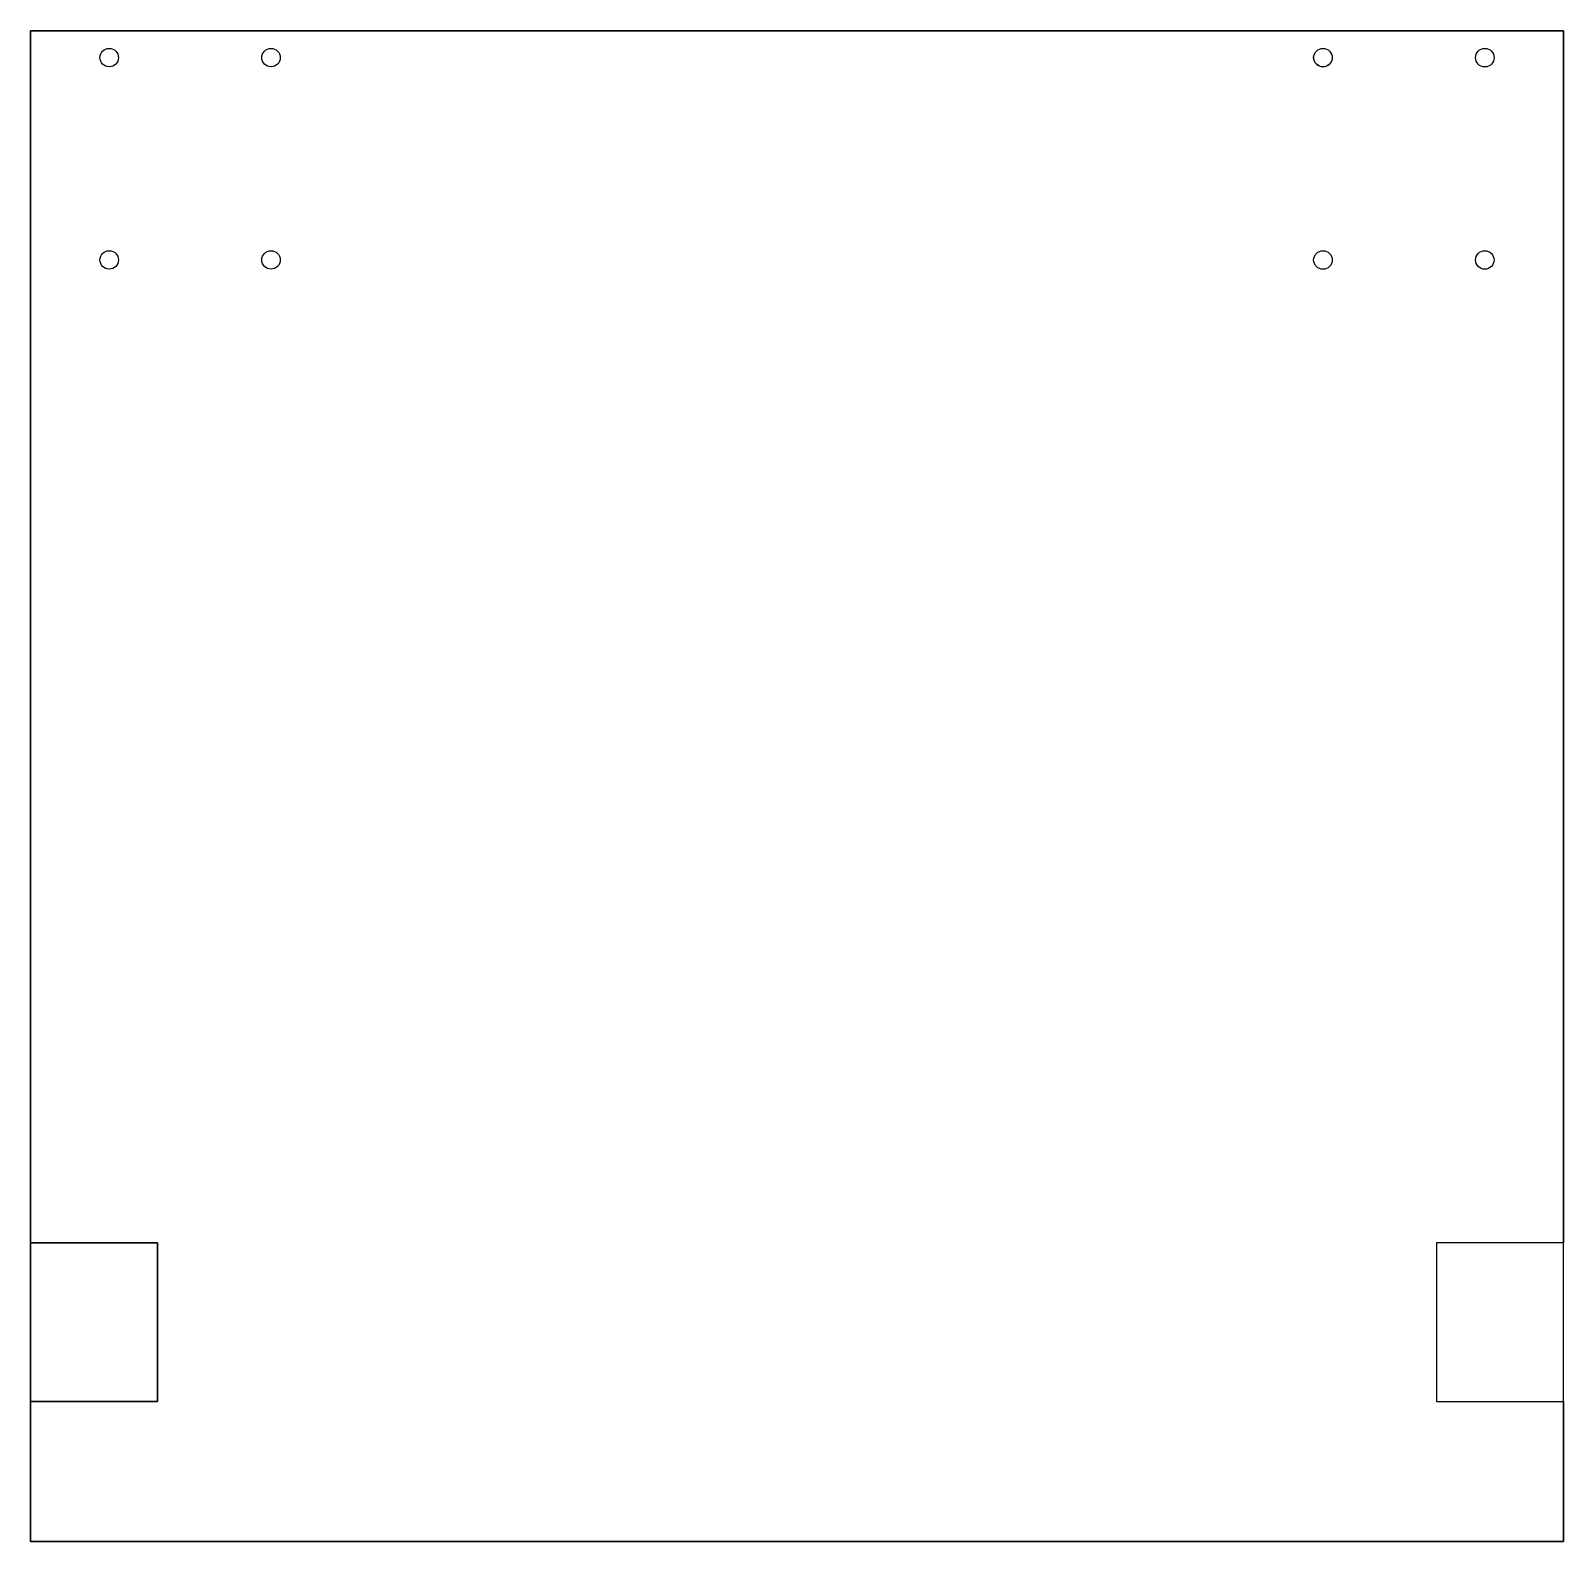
# Model space of a CAD drawing. Header units: millimetres. Extents: x -114 to 114, y -104 to 120.
import ezdxf

# ---------------------------------------------------------------- set-up
doc = ezdxf.new("R2010")
doc.units = ezdxf.units.MM
doc.layers.get('0').update_dxf_attribs({"linetype": 'CONTINUOUS'})

msp = doc.modelspace()

# ---------------------------------------------------------------- linework, layer by layer
for points in [[(113.65, 120.15), (113.65, -59.6), (94.85, -59.6), (94.85, -83.1), (113.65, -83.1), (113.65, -103.85), (-113.65, -103.85), (-113.65, -83.1), (-94.85, -83.1), (-94.85, -59.6), (-113.65, -59.6), (-113.65, 120.15)], [(113.65, 120.15), (-113.65, 120.15), (-113.65, -103.85), (113.65, -103.85)], [(-113.65, -59.6), (-94.85, -59.6), (-94.85, -83.1), (-113.65, -83.1)], [(113.65, -59.6), (94.85, -59.6), (94.85, -83.1), (113.65, -83.1)]]:
    msp.add_lwpolyline(points, close=True)
for centre, radius in [((-102, 116.16), 1.37), ((-102, 116.16), 1.37), ((-78, 116.16), 1.37), ((-78, 116.16), 1.37), ((78, 116.15), 1.38), ((78, 116.15), 1.37), ((102, 116.15), 1.38), ((102, 116.15), 1.38), ((-102, 86.16), 1.37), ((-102, 86.16), 1.37), ((-78, 86.16), 1.37), ((-78, 86.16), 1.37), ((78, 86.15), 1.38), ((78, 86.15), 1.38), ((102, 86.15), 1.37), ((102, 86.15), 1.37)]:
    msp.add_circle(centre, radius)

doc.saveas('drawing.dxf')
